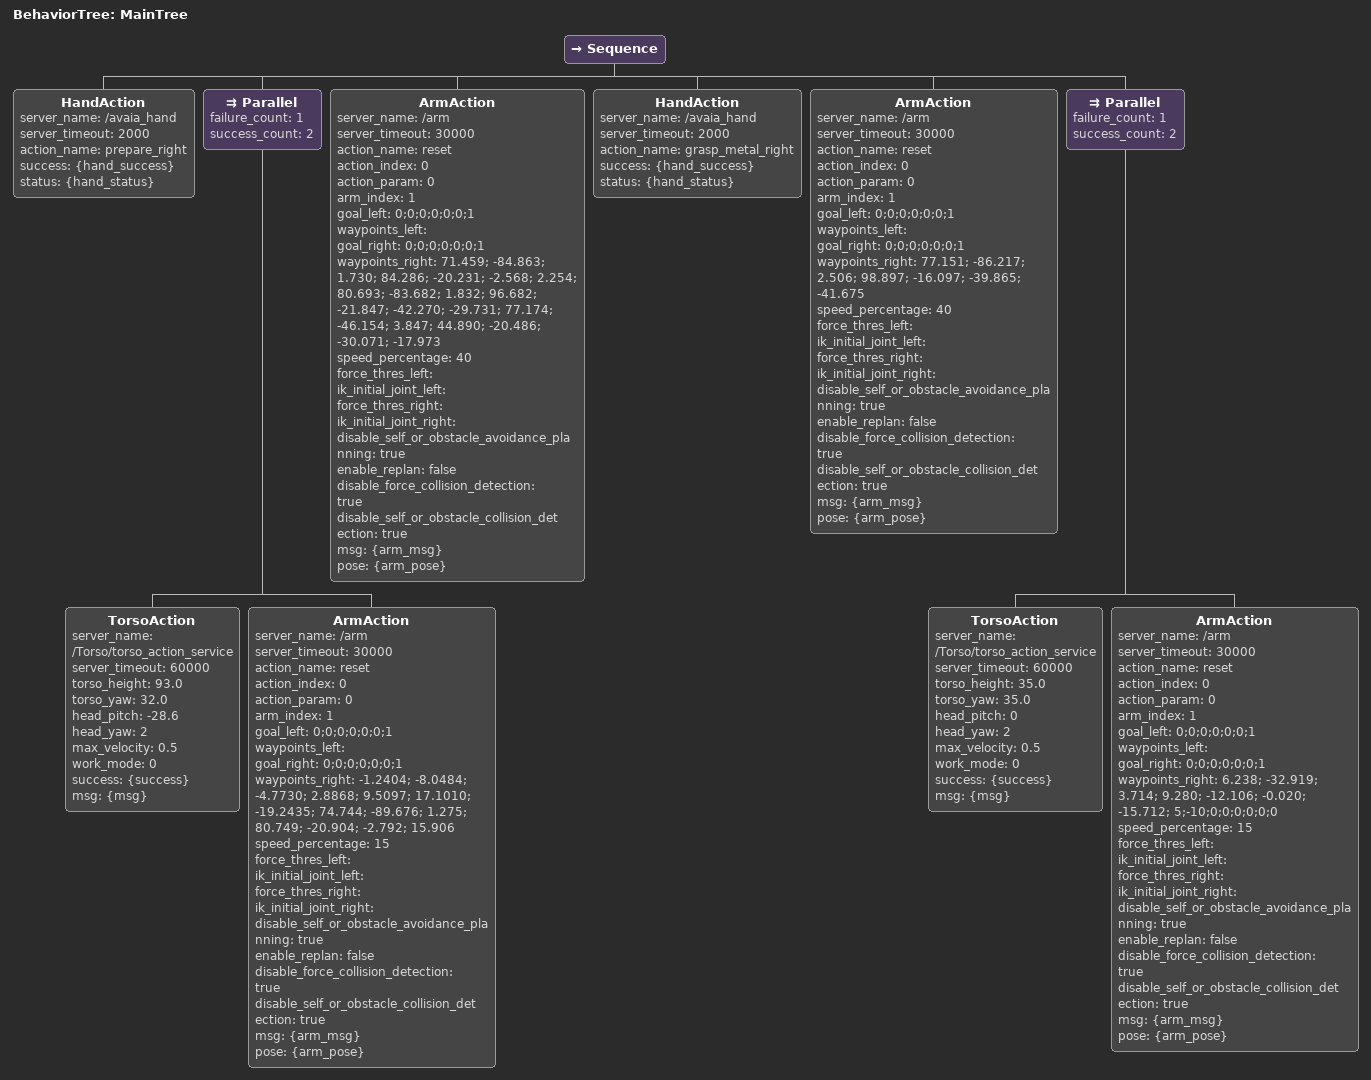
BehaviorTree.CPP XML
<?xml version="1.0" encoding="UTF-8"?>
<root BTCPP_format="4"
      main_tree_to_execute="MainTree">
    <BehaviorTree ID="MainTree">
            <Sequence>
                <HandAction server_name="/avaia_hand"
                server_timeout="2000"
                action_name="prepare_right"
                success="{hand_success}"
                status="{hand_status}"/>
                <Parallel failure_count="1"
                          success_count="2">
                  <TorsoAction server_name="/Torso/torso_action_service"
                              server_timeout="60000"
                              torso_height="93.0"
                              torso_yaw="32.0"
                              head_pitch="-28.6"
                              head_yaw="2"
                              max_velocity="0.5"
                              work_mode="0"
                              success="{success}"
                              msg="{msg}"/>
                  <ArmAction server_name="/arm"
                            server_timeout="30000"
                            action_name="reset"
                            action_index="0"
                            action_param="0"
                            arm_index="1"
                            goal_left="0;0;0;0;0;0;1"
                            waypoints_left=""
                            goal_right="0;0;0;0;0;0;1"
                            waypoints_right="-1.2404; -8.0484; -4.7730; 2.8868; 9.5097; 17.1010; -19.2435;
                                              74.744; -89.676; 1.275; 80.749; -20.904; -2.792; 15.906
                                              "
                            speed_percentage="15"
                            force_thres_left=""
                            ik_initial_joint_left=""
                            force_thres_right=""
                            ik_initial_joint_right=""
                            disable_self_or_obstacle_avoidance_planning="true"
                            enable_replan="false"
                            disable_force_collision_detection="true"
                            disable_self_or_obstacle_collision_detection="true"
                            msg="{arm_msg}"
                            pose="{arm_pose}"/>
                </Parallel>
                <ArmAction server_name="/arm"
                          server_timeout="30000"
                          action_name="reset"
                          action_index="0"
                          action_param="0"
                          arm_index="1"
                          goal_left="0;0;0;0;0;0;1"
                          waypoints_left=""
                          goal_right="0;0;0;0;0;0;1"
                          waypoints_right=" 71.459; -84.863; 1.730; 84.286; -20.231; -2.568; 2.254;
                                            80.693; -83.682; 1.832; 96.682; -21.847; -42.270; -29.731;
                                            77.174; -46.154; 3.847; 44.890; -20.486; -30.071; -17.973
                                            "
                          speed_percentage="40"
                          force_thres_left=""
                          ik_initial_joint_left=""
                          force_thres_right=""
                          ik_initial_joint_right=""
                          disable_self_or_obstacle_avoidance_planning="true"
                          enable_replan="false"
                          disable_force_collision_detection="true"
                          disable_self_or_obstacle_collision_detection="true"
                          msg="{arm_msg}"
                          pose="{arm_pose}"/>
                <HandAction server_name="/avaia_hand"
                            server_timeout="2000"
                            action_name="grasp_metal_right"
                            success="{hand_success}"
                            status="{hand_status}"/>
                <ArmAction server_name="/arm"
                          server_timeout="30000"
                          action_name="reset"
                          action_index="0"
                          action_param="0"
                          arm_index="1"
                          goal_left="0;0;0;0;0;0;1"
                          waypoints_left=""
                          goal_right="0;0;0;0;0;0;1"
                          waypoints_right="77.151; -86.217; 2.506; 98.897; -16.097; -39.865; -41.675"
                          speed_percentage="40"
                          force_thres_left=""
                          ik_initial_joint_left=""
                          force_thres_right=""
                          ik_initial_joint_right=""
                          disable_self_or_obstacle_avoidance_planning="true"
                          enable_replan="false"
                          disable_force_collision_detection="true"
                          disable_self_or_obstacle_collision_detection="true"
                          msg="{arm_msg}"
                          pose="{arm_pose}"/>
                <Parallel failure_count="1"
                          success_count="2">
                  <TorsoAction server_name="/Torso/torso_action_service"
                              server_timeout="60000"
                              torso_height="35.0"
                              torso_yaw="35.0"
                              head_pitch="0"
                              head_yaw="2"
                              max_velocity="0.5"
                              work_mode="0"
                              success="{success}"
                              msg="{msg}"/>
                  <ArmAction server_name="/arm"
                            server_timeout="30000"
                            action_name="reset"
                            action_index="0"
                            action_param="0"
                            arm_index="1"
                            goal_left="0;0;0;0;0;0;1"
                            waypoints_left=""
                            goal_right="0;0;0;0;0;0;1"
                            waypoints_right="6.238; -32.919; 3.714; 9.280; -12.106; -0.020; -15.712;
                                            5;-10;0;0;0;0;0;0"
                            speed_percentage="15"
                            force_thres_left=""
                            ik_initial_joint_left=""
                            force_thres_right=""
                            ik_initial_joint_right=""
                            disable_self_or_obstacle_avoidance_planning="true"
                            enable_replan="false"
                            disable_force_collision_detection="true"
                            disable_self_or_obstacle_collision_detection="true"
                            msg="{arm_msg}"
                            pose="{arm_pose}"/>
                </Parallel>
            </Sequence>
    </BehaviorTree>
</root>
